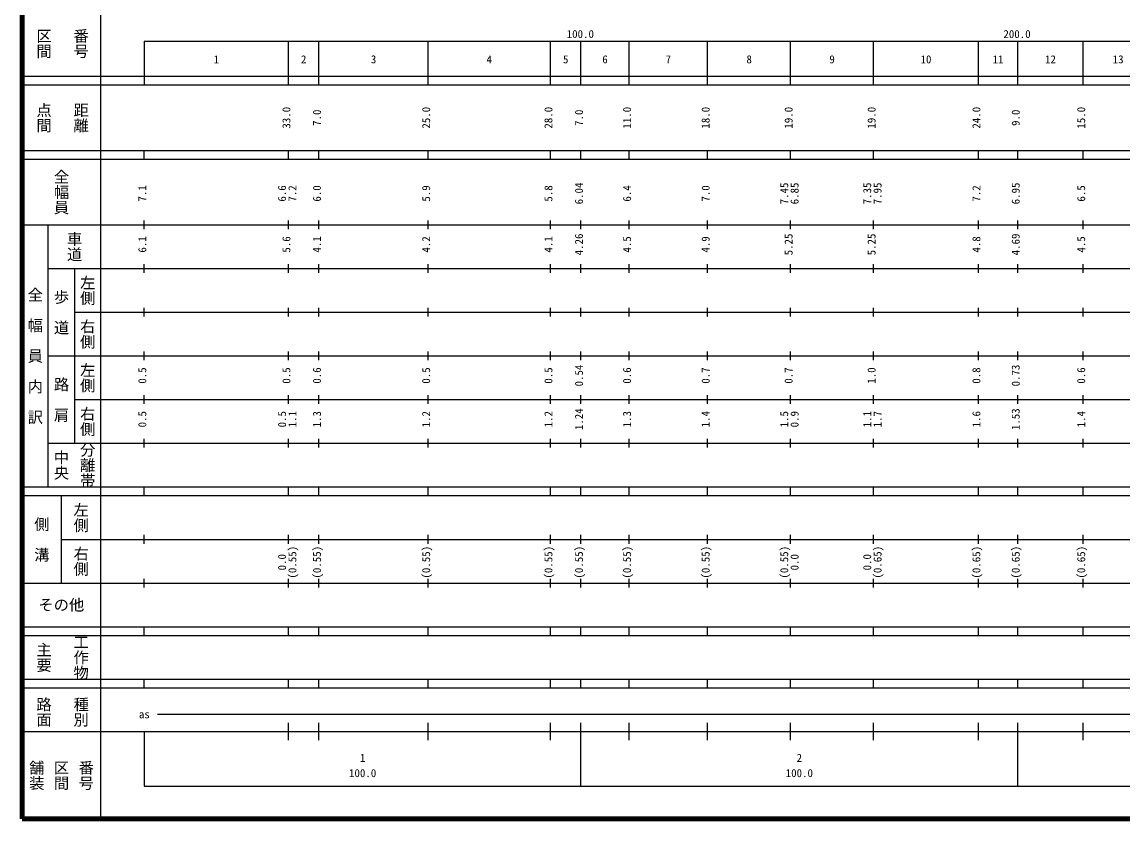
# Model space of a CAD drawing. Units: millimetres on the paper, enlarged 1000 times. Extents: x 40000 to 680000, y 20000 to 380000.
# Drawn here: x 40000 to 292108, y 20000 to 202409 of the extents above; entities that cross this region are included whole.
import ezdxf
from ezdxf.enums import TextEntityAlignment as Align

# ---------------------------------------------------------------- set-up
doc = ezdxf.new("R2010")
doc.units = ezdxf.units.MM
doc.header["$LTSCALE"] = 1000
doc.layers.add('M-TTL', color=2, linetype='Continuous', lineweight=140)
doc.layers.add('M-TTL-BAND', color=7, linetype='Continuous', lineweight=25)
doc.styles.add('@ＭＳ ゴシック', font='')
doc.styles.add('ＭＳ ゴシック', font='')
doc.styles.get('@ＭＳ ゴシック').set_extended_font_data('@MS Gothic')
doc.styles.get('ＭＳ ゴシック').set_extended_font_data('MS Gothic')

msp = doc.modelspace()

# ---------------------------------------------------------------- linework, layer by layer
at = {"layer": 'M-TTL'}
for p, q in [((40000, 380000), (40000, 20000)), ((40000, 20000), (680000, 20000))]:
    msp.add_line(p, q, dxfattribs=at)
at = {"layer": 'M-TTL-BAND'}
for p, q in [((58000, 370000), (58000, 20000)), ((68000, 198000), (579000, 198000)), ((68000, 198000), (68000, 188000)), ((101000, 188000), (101000, 198000)), ((108000, 188000), (108000, 198000)), ((133000, 188000), (133000, 198000)), ((161000, 188000), (161000, 198000)), ((168000, 188000), (168000, 198000)), ((179000, 188000), (179000, 198000)), ((197000, 188000), (197000, 198000)), ((216000, 188000), (216000, 198000)), ((235000, 188000), (235000, 198000)), ((259000, 188000), (259000, 198000)), ((268000, 188000), (268000, 198000)), ((283000, 188000), (283000, 198000)), ((40000, 190000), (579000, 190000)), ((40000, 188000), (579000, 188000)), ((40000, 173000), (579000, 173000)), ((68000, 171000), (68000, 173000)), ((101000, 171000), (101000, 173000)), ((108000, 171000), (108000, 173000)), ((133000, 171000), (133000, 173000)), ((161000, 171000), (161000, 173000)), ((168000, 171000), (168000, 173000)), ((179000, 171000), (179000, 173000)), ((197000, 171000), (197000, 173000)), ((216000, 171000), (216000, 173000)), ((235000, 171000), (235000, 173000)), ((259000, 171000), (259000, 173000)), ((268000, 171000), (268000, 173000)), ((283000, 171000), (283000, 173000)), ((40000, 171000), (579000, 171000)), ((68000, 155000), (68000, 157000)), ((101000, 155000), (101000, 157000)), ((108000, 155000), (108000, 157000)), ((133000, 155000), (133000, 157000)), ((161000, 155000), (161000, 157000)), ((168000, 155000), (168000, 157000)), ((179000, 155000), (179000, 157000)), ((197000, 155000), (197000, 157000)), ((216000, 155000), (216000, 157000)), ((235000, 155000), (235000, 157000)), ((259000, 155000), (259000, 157000)), ((268000, 155000), (268000, 157000)), ((283000, 155000), (283000, 157000)), ((40000, 156000), (579000, 156000)), ((46000, 96000), (46000, 156000)), ((68000, 145000), (68000, 147000)), ((101000, 145000), (101000, 147000)), ((108000, 145000), (108000, 147000)), ((133000, 145000), (133000, 147000)), ((161000, 145000), (161000, 147000)), ((168000, 145000), (168000, 147000)), ((179000, 145000), (179000, 147000)), ((197000, 145000), (197000, 147000)), ((216000, 145000), (216000, 147000)), ((235000, 145000), (235000, 147000)), ((259000, 145000), (259000, 147000)), ((268000, 145000), (268000, 147000)), ((283000, 145000), (283000, 147000)), ((46000, 146000), (579000, 146000)), ((52000, 146000), (52000, 106000)), ((68000, 135000), (68000, 137000)), ((101000, 135000), (101000, 137000)), ((108000, 135000), (108000, 137000)), ((133000, 135000), (133000, 137000)), ((161000, 135000), (161000, 137000)), ((168000, 135000), (168000, 137000)), ((179000, 135000), (179000, 137000)), ((197000, 135000), (197000, 137000)), ((216000, 135000), (216000, 137000)), ((235000, 135000), (235000, 137000)), ((259000, 135000), (259000, 137000)), ((268000, 135000), (268000, 137000)), ((283000, 135000), (283000, 137000)), ((52000, 136000), (579000, 136000)), ((68000, 125000), (68000, 127000)), ((101000, 125000), (101000, 127000)), ((108000, 125000), (108000, 127000)), ((133000, 125000), (133000, 127000)), ((161000, 125000), (161000, 127000)), ((168000, 125000), (168000, 127000)), ((179000, 125000), (179000, 127000)), ((197000, 125000), (197000, 127000)), ((216000, 125000), (216000, 127000)), ((235000, 125000), (235000, 127000)), ((259000, 125000), (259000, 127000)), ((268000, 125000), (268000, 127000)), ((283000, 125000), (283000, 127000)), ((46000, 126000), (579000, 126000)), ((52000, 116000), (579000, 116000)), ((68000, 115000), (68000, 117000)), ((101000, 115000), (101000, 117000)), ((108000, 115000), (108000, 117000)), ((133000, 115000), (133000, 117000)), ((161000, 115000), (161000, 117000)), ((168000, 115000), (168000, 117000)), ((179000, 115000), (179000, 117000)), ((197000, 115000), (197000, 117000)), ((216000, 115000), (216000, 117000)), ((235000, 115000), (235000, 117000)), ((259000, 115000), (259000, 117000)), ((268000, 115000), (268000, 117000)), ((283000, 115000), (283000, 117000)), ((46000, 106000), (579000, 106000)), ((68000, 105000), (68000, 107000)), ((101000, 105000), (101000, 107000)), ((108000, 105000), (108000, 107000)), ((133000, 105000), (133000, 107000)), ((161000, 105000), (161000, 107000)), ((168000, 105000), (168000, 107000)), ((179000, 105000), (179000, 107000)), ((197000, 105000), (197000, 107000)), ((216000, 105000), (216000, 107000)), ((235000, 105000), (235000, 107000)), ((259000, 105000), (259000, 107000)), ((268000, 105000), (268000, 107000)), ((283000, 105000), (283000, 107000)), ((40000, 96000), (579000, 96000)), ((68000, 94000), (68000, 96000)), ((101000, 94000), (101000, 96000)), ((108000, 94000), (108000, 96000)), ((133000, 94000), (133000, 96000)), ((161000, 94000), (161000, 96000)), ((168000, 94000), (168000, 96000)), ((179000, 94000), (179000, 96000)), ((197000, 94000), (197000, 96000)), ((216000, 94000), (216000, 96000)), ((235000, 94000), (235000, 96000)), ((259000, 94000), (259000, 96000)), ((268000, 94000), (268000, 96000)), ((283000, 94000), (283000, 96000)), ((40000, 94000), (579000, 94000)), ((49000, 94000), (49000, 74000)), ((49000, 84000), (579000, 84000)), ((68000, 83000), (68000, 85000)), ((101000, 83000), (101000, 85000)), ((108000, 83000), (108000, 85000)), ((133000, 83000), (133000, 85000)), ((161000, 83000), (161000, 85000)), ((168000, 83000), (168000, 85000)), ((179000, 83000), (179000, 85000)), ((197000, 83000), (197000, 85000)), ((216000, 83000), (216000, 85000)), ((235000, 83000), (235000, 85000)), ((259000, 83000), (259000, 85000)), ((268000, 83000), (268000, 85000)), ((283000, 83000), (283000, 85000)), ((40000, 74000), (579000, 74000)), ((68000, 73000), (68000, 75000)), ((101000, 73000), (101000, 75000)), ((108000, 73000), (108000, 75000)), ((133000, 73000), (133000, 75000)), ((161000, 73000), (161000, 75000)), ((168000, 73000), (168000, 75000)), ((179000, 73000), (179000, 75000)), ((197000, 73000), (197000, 75000)), ((216000, 73000), (216000, 75000)), ((235000, 73000), (235000, 75000)), ((259000, 73000), (259000, 75000)), ((268000, 73000), (268000, 75000)), ((283000, 73000), (283000, 75000)), ((40000, 64000), (579000, 64000)), ((68000, 62000), (68000, 64000)), ((101000, 62000), (101000, 64000)), ((108000, 62000), (108000, 64000)), ((133000, 62000), (133000, 64000)), ((161000, 62000), (161000, 64000)), ((168000, 62000), (168000, 64000)), ((179000, 62000), (179000, 64000)), ((197000, 62000), (197000, 64000)), ((216000, 62000), (216000, 64000)), ((235000, 62000), (235000, 64000)), ((259000, 62000), (259000, 64000)), ((268000, 62000), (268000, 64000)), ((283000, 62000), (283000, 64000)), ((40000, 62000), (579000, 62000)), ((40000, 52000), (579000, 52000)), ((68000, 50000), (68000, 52000)), ((101000, 50000), (101000, 52000)), ((108000, 50000), (108000, 52000)), ((133000, 50000), (133000, 52000)), ((161000, 50000), (161000, 52000)), ((168000, 50000), (168000, 52000)), ((179000, 50000), (179000, 52000)), ((197000, 50000), (197000, 52000)), ((216000, 50000), (216000, 52000)), ((235000, 50000), (235000, 52000)), ((259000, 50000), (259000, 52000)), ((268000, 50000), (268000, 52000)), ((283000, 50000), (283000, 52000)), ((40000, 50000), (579000, 50000)), ((71000, 44000), (565000, 44000)), ((101000, 38000), (101000, 42000)), ((108000, 38000), (108000, 42000)), ((133000, 38000), (133000, 42000)), ((161000, 38000), (161000, 42000)), ((168000, 27500), (168000, 42000)), ((179000, 38000), (179000, 42000)), ((197000, 38000), (197000, 42000)), ((216000, 38000), (216000, 42000)), ((235000, 38000), (235000, 42000)), ((259000, 38000), (259000, 42000)), ((268000, 27500), (268000, 42000)), ((283000, 38000), (283000, 42000)), ((40000, 40000), (579000, 40000)), ((68000, 40000), (68000, 27500)), ((68000, 27500), (579000, 27500))]:
    msp.add_line(p, q, dxfattribs=at)

# ---------------------------------------------------------------- texts
at = {"layer": 'M-TTL-BAND', "style": '@ＭＳ ゴシック'}
for s, p in [('区間', (45000, 197500)), ('番号', (53500, 197500)), ('点間', (45000, 180500)), ('距離', (53500, 180500)), ('全幅員', (49000, 163500)), ('車道', (52000, 151000)), ('左側', (55000, 141000)), ('全\u3000幅\u3000員\u3000内\u3000訳', (43000, 126000)), ('歩\u3000道', (49000, 136000)), ('右側', (55000, 131000)), ('左側', (55000, 121000)), ('路\u3000肩', (49000, 116000)), ('右側', (55000, 111000)), ('分離帯', (55000, 101000)), ('中央', (49000, 101000)), ('左側', (53500, 89000)), ('側\u3000溝', (44500, 84000)), ('右側', (53500, 79000)), ('工作物', (53500, 57000)), ('主要', (45000, 57000)), ('路面', (45000, 44500)), ('種別', (53500, 44500)), ('舗装', (43333, 30000)), ('区間', (49000, 30000)), ('番号', (54667, 30000))]:
    msp.add_text(s, height=2566, rotation=270, dxfattribs=at).set_placement(p, align=Align.MIDDLE_CENTER)
at = {"layer": 'M-TTL-BAND', "style": 'ＭＳ ゴシック'}
for s, p in [('100.0', (167844, 198195)), ('200.0', (267844, 198195)), ('1', (84500, 192405)), ('2', (104500, 192405)), ('3', (120500, 192405)), ('4', (147000, 192405)), ('5', (164500, 192405)), ('6', (173500, 192405)), ('7', (188000, 192405)), ('8', (206500, 192405)), ('9', (225500, 192405)), ('10', (247000, 192405)), ('11', (263500, 192405)), ('12', (275500, 192405)), ('13', (291000, 192405)), ('as', (68000, 42500)), ('1', (118000, 32523)), ('2', (218000, 32523)), ('100.0', (118000, 29033)), ('100.0', (218000, 29033))]:
    msp.add_text(s, height=1833, dxfattribs=at).set_placement(p, align=Align.BOTTOM_CENTER)
for s, p in [('33.0', (102000, 180500)), ('7.0', (109000, 180500)), ('25.0', (134000, 180500)), ('28.0', (162000, 180500)), ('7.0', (169000, 180500)), ('11.0', (180000, 180500)), ('18.0', (198000, 180500)), ('19.0', (217000, 180500)), ('19.0', (236000, 180500)), ('24.0', (260000, 180500)), ('9.0', (269000, 180500)), ('15.0', (284000, 180500)), ('7.1', (69000, 163174)), ('6.6', (101000, 163174)), ('7.2', (103370, 163174)), ('6.0', (109000, 163174)), ('5.9', (134000, 163174)), ('5.8', (162000, 163174)), ('6.04', (169000, 163174)), ('6.4', (180000, 163174)), ('7.0', (198000, 163174)), ('7.45', (216000, 163174)), ('6.85', (218370, 163174)), ('7.35', (235000, 163174)), ('7.95', (237370, 163174)), ('7.2', (260000, 163174)), ('6.95', (269000, 163174)), ('6.5', (284000, 163174)), ('4.26', (169000, 151500)), ('5.25', (217000, 151500)), ('5.25', (236000, 151500)), ('4.69', (269000, 151500)), ('6.1', (69000, 151500)), ('5.6', (102000, 151500)), ('4.1', (109000, 151500)), ('4.2', (134000, 151500)), ('4.1', (162000, 151500)), ('4.5', (180000, 151500)), ('4.9', (198000, 151500)), ('4.8', (260000, 151500)), ('4.5', (284000, 151500)), ('0.54', (169000, 121500)), ('0.73', (269000, 121500)), ('0.5', (69000, 121500)), ('0.5', (102000, 121500)), ('0.6', (109000, 121500)), ('0.5', (134000, 121500)), ('0.5', (162000, 121500)), ('0.6', (180000, 121500)), ('0.7', (198000, 121500)), ('0.7', (217000, 121500)), ('1.0', (236000, 121500)), ('0.8', (260000, 121500)), ('0.6', (284000, 121500)), ('1.24', (169000, 111500)), ('1.53', (269000, 111500)), ('0.5', (69000, 111500)), ('0.5', (101000, 111500)), ('1.1', (103370, 111500)), ('1.3', (109000, 111500)), ('1.2', (134000, 111500)), ('1.2', (162000, 111500)), ('1.3', (180000, 111500)), ('1.4', (198000, 111500)), ('1.5', (216000, 111500)), ('0.9', (218370, 111500)), ('1.1', (235000, 111500)), ('1.7', (237370, 111500)), ('1.6', (260000, 111500)), ('1.4', (284000, 111500)), ('(0.55)', (103370, 78764)), ('(0.55)', (109000, 78764)), ('(0.55)', (134000, 78764)), ('(0.55)', (162000, 78764)), ('(0.55)', (169000, 78764)), ('(0.55)', (180000, 78764)), ('(0.55)', (198000, 78764)), ('(0.55)', (216000, 78764)), ('(0.65)', (237370, 78764)), ('(0.65)', (260000, 78764)), ('(0.65)', (269000, 78764)), ('(0.65)', (284000, 78764)), ('0.0', (101000, 78764)), ('0.0', (218370, 78764)), ('0.0', (235000, 78764))]:
    msp.add_text(s, height=1833, rotation=90, dxfattribs=at).set_placement(p, align=Align.BOTTOM_CENTER)
msp.add_text('その他', height=2566, dxfattribs=at).set_placement((49000, 69000), align=Align.MIDDLE_CENTER)

doc.saveas('drawing.dxf')
